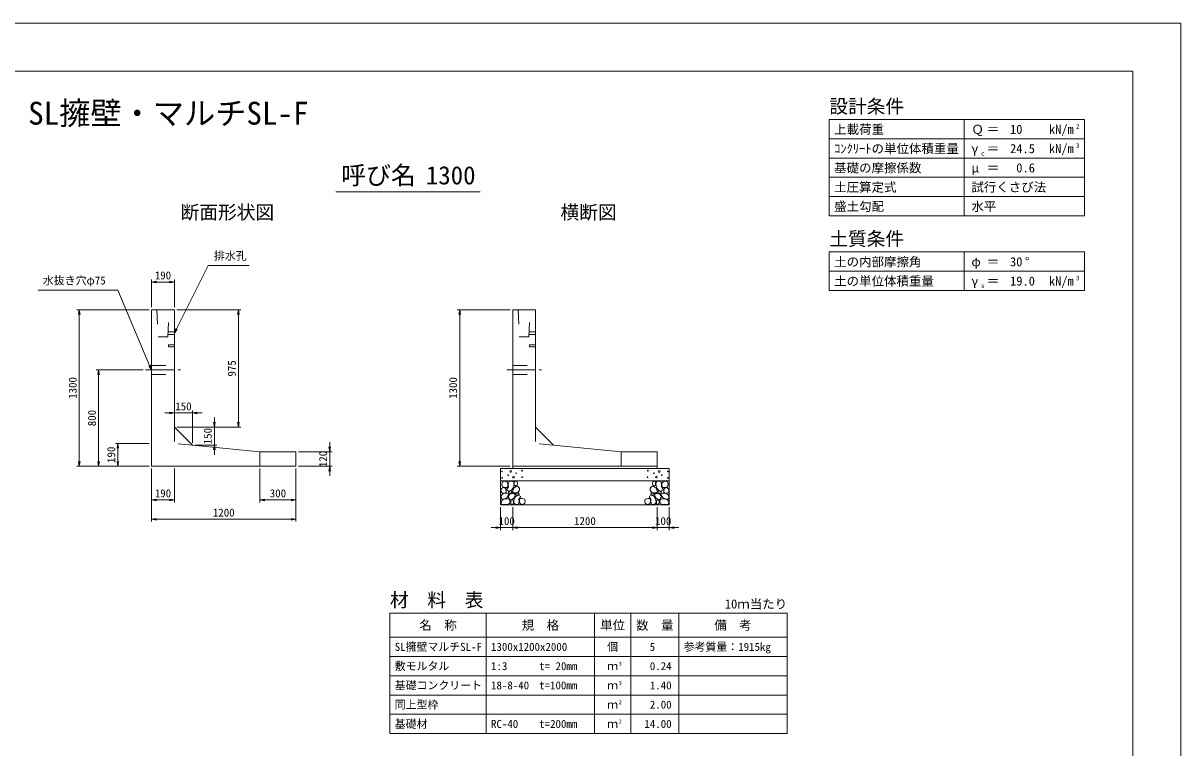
# Model space of a CAD drawing. Units: millimetres at full size, sheet at 1:20. Extents: x 95510 to 112330, y -109759 to -97879.
# Drawn here: x 102714 to 112330, y -103898 to -97879 of the extents above; entities that cross this region are included whole.
import ezdxf
from ezdxf.enums import TextEntityAlignment as Align

# ---------------------------------------------------------------- set-up
doc = ezdxf.new("R2010")
doc.units = ezdxf.units.MM
doc.header["$LTSCALE"] = 20
doc.linetypes.add('CHAIN', pattern=[18.5, 12, -1.5, 3.5, -1.5])
doc.linetypes.add('DASHED_SPACED', pattern=[12, 6, -6])
for name, color, linetype, lineweight in [('D-BMK', 2, 'CHAIN', 13), ('D-DCR-HCHn', 4, 'Continuous', 9), ('D-MTR-FRAM', 7, 'Continuous', 13), ('D-MTR-LINE', 7, 'Continuous', 13), ('D-STR-DIM', 7, 'Continuous', 9), ('D-STR-STRn', 1, 'Continuous', 13), ('D-STR-TXT', 7, 'Continuous', 9), ('D-TTL', 2, 'Continuous', 13), ('D-TTL-FRAM', 2, 'Continuous', 13), ('D-TTL-LINE', 7, 'Continuous', 18), ('D-TTL-TXT', 7, 'Continuous', 13)]:
    doc.layers.add(name, color=color, linetype=linetype, lineweight=lineweight)
doc.layers.add('D-MTR', color=7, linetype='Continuous')
doc.layers.add('D-MTR-TXT', color=7, linetype='Continuous')
doc.styles.add('ＭＳ ゴシック', font='')
doc.styles.get('ＭＳ ゴシック').set_extended_font_data('MS Gothic')

# ---------------------------------------------------------------- blocks, each defined once
blk = doc.blocks.new('open_arrow')
at = {"color": 0, "linetype": 'Continuous', "lineweight": -2}
blk.add_lwpolyline([(7.5, 1.25), (0, 0), (7.5, -1.25)], dxfattribs=at)

msp = doc.modelspace()

# ---------------------------------------------------------------- linework, layer by layer
at = {"layer": 'D-BMK'}
for p, q in [((103730.11, -100758.73), (104020.11, -100758.73)), ((106730.11, -100758.73), (107020.11, -100758.73))]:
    msp.add_line(p, q, dxfattribs=at)
at = {"layer": 'D-DCR-HCHn'}
for points in [[(106687.39, -101744.92), (106680.46, -101765.72), (106689.7, -101779.59), (106712.82, -101781.9), (106728.6, -101775.13), (106722.06, -101758.79), (106726.69, -101749.54), (106717.44, -101740.3), (106703.57, -101735.67)], [(106731.31, -101687.13), (106710.51, -101682.51), (106692.01, -101691.76), (106689.7, -101712.56), (106694.33, -101728.74), (106717.44, -101735.67), (106733.62, -101735.67), (106740.55, -101724.12), (106740.55, -101698.69)], [(106749.8, -101684.82), (106742.87, -101705.62), (106745.18, -101728.74), (106729, -101754.17), (106749.8, -101765.72), (106772.91, -101754.17), (106786.78, -101735.67), (106791.41, -101705.62), (106786.78, -101689.44), (106772.91, -101682.51)], [(106789.09, -101740.3), (106777.54, -101768.03), (106786.78, -101779.59), (106814.52, -101779.59), (106826.08, -101774.97), (106837.64, -101758.79), (106837.64, -101744.92), (106826.08, -101726.43), (106812.21, -101724.12)], [(106793.72, -101689.44), (106793.72, -101717.18), (106805.27, -101724.12), (106816.83, -101717.18), (106819.14, -101701), (106816.83, -101687.13), (106800.65, -101682.51)], [(107971.13, -101740.3), (107982.68, -101768.03), (107973.44, -101779.59), (107945.7, -101779.59), (107934.14, -101774.97), (107922.58, -101758.79), (107922.58, -101744.92), (107934.14, -101726.43), (107948.01, -101724.12)], [(107966.5, -101689.44), (107966.5, -101717.18), (107954.95, -101724.12), (107943.39, -101717.18), (107941.08, -101701), (107943.39, -101687.13), (107959.57, -101682.51)], [(108010.42, -101684.82), (108017.35, -101705.62), (108015.04, -101728.74), (108031.22, -101754.17), (108010.42, -101765.72), (107987.31, -101754.17), (107973.44, -101735.67), (107968.81, -101705.62), (107973.44, -101689.44), (107987.31, -101682.51)], [(108028.91, -101687.13), (108049.71, -101682.51), (108068.21, -101691.76), (108070.52, -101712.56), (108065.9, -101728.74), (108042.78, -101735.67), (108026.6, -101735.67), (108019.67, -101724.12), (108019.67, -101698.69)], [(108072.83, -101744.92), (108079.76, -101765.72), (108070.52, -101779.59), (108047.4, -101781.9), (108031.62, -101775.13), (108038.16, -101758.79), (108033.53, -101749.54), (108042.78, -101740.3), (108056.65, -101735.67)], [(106731.27, -101821.72), (106748.39, -101796.04), (106746.25, -101789.62), (106722.7, -101783.19), (106701.3, -101785.33), (106686.32, -101798.18), (106684.18, -101813.16), (106686.32, -101828.14), (106703.44, -101832.42)], [(106739.83, -101875.22), (106754.81, -101868.8), (106759.09, -101847.4), (106750.53, -101832.42), (106735.55, -101828.14), (106716.28, -101830.28), (106694.88, -101838.84), (106684.18, -101851.68), (106684.18, -101866.66), (106690.6, -101875.22), (106716.28, -101873.08)], [(106754.42, -101765.72), (106742.87, -101774.97), (106747.49, -101781.9), (106763.67, -101781.9), (106770.6, -101779.59), (106775.23, -101770.35), (106768.29, -101763.41)], [(106791.19, -101821.72), (106801.89, -101796.04), (106793.33, -101785.33), (106767.65, -101785.33), (106756.95, -101789.62), (106746.25, -101804.6), (106746.25, -101817.44), (106756.95, -101834.56), (106769.79, -101836.7)], [(106786.91, -101868.8), (106786.91, -101843.12), (106776.21, -101836.7), (106765.51, -101843.12), (106763.37, -101858.1), (106765.51, -101870.94), (106780.49, -101875.22)], [(106827.58, -101873.08), (106834, -101853.82), (106831.86, -101832.42), (106846.84, -101808.88), (106827.58, -101798.18), (106806.17, -101808.88), (106793.33, -101826), (106789.05, -101853.82), (106793.33, -101868.8), (106806.17, -101875.22)], [(106823.3, -101798.18), (106834, -101789.62), (106829.72, -101783.19), (106814.73, -101783.19), (106808.31, -101785.33), (106804.03, -101793.9), (106810.45, -101800.32)], [(106844.7, -101870.94), (106863.96, -101875.22), (106881.08, -101866.66), (106883.22, -101847.4), (106878.94, -101832.42), (106857.54, -101826), (106842.56, -101826), (106836.14, -101836.7), (106836.14, -101860.24)], [(107915.52, -101870.94), (107896.26, -101875.22), (107879.14, -101866.66), (107877, -101847.4), (107881.28, -101832.42), (107902.68, -101826), (107917.66, -101826), (107924.08, -101836.7), (107924.08, -101860.24)], [(107932.64, -101873.08), (107926.22, -101853.82), (107928.36, -101832.42), (107913.38, -101808.88), (107932.64, -101798.18), (107954.05, -101808.88), (107966.89, -101826), (107971.17, -101853.82), (107966.89, -101868.8), (107954.05, -101875.22)], [(107936.92, -101798.18), (107926.22, -101789.62), (107930.5, -101783.19), (107945.49, -101783.19), (107951.91, -101785.33), (107956.19, -101793.9), (107949.77, -101800.32)], [(107969.03, -101821.72), (107958.33, -101796.04), (107966.89, -101785.33), (107992.57, -101785.33), (108003.27, -101789.62), (108013.97, -101804.6), (108013.97, -101817.44), (108003.27, -101834.56), (107990.43, -101836.7)], [(107973.31, -101868.8), (107973.31, -101843.12), (107984.01, -101836.7), (107994.71, -101843.12), (107996.85, -101858.1), (107994.71, -101870.94), (107979.73, -101875.22)], [(108005.8, -101765.72), (108017.35, -101774.97), (108012.73, -101781.9), (107996.55, -101781.9), (107989.62, -101779.59), (107984.99, -101770.35), (107991.93, -101763.41)], [(108020.39, -101875.22), (108005.41, -101868.8), (108001.13, -101847.4), (108009.69, -101832.42), (108024.67, -101828.14), (108043.94, -101830.28), (108065.34, -101838.84), (108076.04, -101851.68), (108076.04, -101866.66), (108069.62, -101875.22), (108043.94, -101873.08)], [(108028.96, -101821.72), (108011.83, -101796.04), (108013.97, -101789.62), (108037.52, -101783.19), (108058.92, -101785.33), (108073.9, -101798.18), (108076.04, -101813.16), (108073.9, -101828.14), (108056.78, -101832.42)]]:
    msp.add_lwpolyline(points, close=True, dxfattribs=at)
for centre, radius in [((106690.84, -101601.3), 3), ((106742.4, -101632.97), 3), ((106763.45, -101601.3), 7.5), ((106786.77, -101648.76), 7.5), ((106807.82, -101617.09), 3), ((106858.24, -101595.25), 3), ((107901.98, -101595.25), 3), ((107952.4, -101617.09), 3), ((107973.45, -101648.76), 7.5), ((107996.77, -101601.3), 7.5), ((108017.82, -101632.97), 3), ((108069.38, -101601.3), 3), ((106691.98, -101654.81), 3), ((106859.38, -101648.76), 3), ((107900.84, -101648.76), 3), ((108068.24, -101654.81), 3)]:
    msp.add_circle(centre, radius, dxfattribs=at)
at = {"layer": 'D-MTR-FRAM'}
for p, q in [((105760.11, -102778.73), (109060.11, -102778.73)), ((105760.11, -102778.73), (105760.11, -103778.73)), ((109060.11, -102778.73), (109060.11, -103778.73)), ((105760.11, -103778.73), (109060.11, -103778.73))]:
    msp.add_line(p, q, dxfattribs=at)
at = {"layer": 'D-MTR-LINE'}
for p, q in [((106560.11, -102778.73), (106560.11, -103778.73)), ((107460.11, -102778.73), (107460.11, -103778.73)), ((107760.11, -102778.73), (107760.11, -103778.73)), ((108160.11, -102778.73), (108160.11, -103778.73)), ((105760.11, -102978.73), (109060.11, -102978.73)), ((105760.11, -103138.73), (109060.11, -103138.73)), ((105760.11, -103298.73), (109060.11, -103298.73)), ((105760.11, -103458.73), (109060.11, -103458.73)), ((105760.11, -103618.73), (109060.11, -103618.73))]:
    msp.add_line(p, q, dxfattribs=at)
at = {"layer": 'D-STR-DIM'}
for p, q in [((103780.11, -100238.73), (103780.11, -100008.73)), ((103970.11, -100238.73), (103970.11, -100008.73)), ((103780.11, -100028.73), (103970.11, -100028.73)), ((103760.11, -100258.73), (103160.11, -100258.73)), ((103180.11, -101558.73), (103180.11, -100258.73)), ((103990.11, -100258.73), (104521.79, -100258.73)), ((104501.79, -101233.52), (104501.79, -100258.73)), ((106760.11, -100258.73), (106320.11, -100258.73)), ((106340.11, -101558.73), (106340.11, -100258.73)), ((103710.11, -100758.73), (103320.11, -100758.73)), ((103340.11, -101558.73), (103340.11, -100758.73)), ((103890.11, -101116.1), (104200.11, -101116.1)), ((103970.11, -101213.52), (103970.11, -101096.1)), ((104120.11, -101363.52), (104120.11, -101096.1)), ((104301.79, -101463.52), (104301.79, -101153.52)), ((103990.11, -101233.52), (104321.79, -101233.52)), ((103990.11, -101233.52), (104521.79, -101233.52)), ((103760.11, -101368.73), (103480.11, -101368.73)), ((103500.11, -101558.73), (103500.11, -101368.73)), ((104140.11, -101383.52), (104321.79, -101383.52)), ((105000.11, -101438.73), (105280.11, -101438.73)), ((105260.11, -101358.73), (105260.11, -101638.73)), ((103760.11, -101558.73), (103160.11, -101558.73)), ((103760.11, -101558.73), (103320.11, -101558.73)), ((103760.11, -101558.73), (103480.11, -101558.73)), ((103780.11, -101578.73), (103780.11, -102018.73)), ((103780.11, -101578.73), (103780.11, -101858.73)), ((103970.11, -101578.73), (103970.11, -101858.73)), ((104680.11, -101578.73), (104680.11, -101858.73)), ((104980.11, -101578.73), (104980.11, -102018.73)), ((104980.11, -101578.73), (104980.11, -101858.73)), ((105000.11, -101558.73), (105280.11, -101558.73)), ((106760.11, -101558.73), (106320.11, -101558.73)), ((103780.11, -101838.73), (103970.11, -101838.73)), ((104680.11, -101838.73), (104980.11, -101838.73)), ((106680.11, -101898.73), (106680.11, -102088.73)), ((106780.11, -101898.73), (106780.11, -102088.73)), ((106780.11, -101898.73), (106780.11, -102088.73)), ((107980.11, -101898.73), (107980.11, -102088.73)), ((107980.11, -101898.73), (107980.11, -102088.73)), ((108080.11, -101898.73), (108080.11, -102088.73)), ((104980.11, -101998.73), (103780.11, -101998.73)), ((106860.11, -102068.73), (106600.11, -102068.73)), ((106780.11, -102068.73), (107980.11, -102068.73)), ((107900.11, -102068.73), (108160.11, -102068.73))]:
    msp.add_line(p, q, dxfattribs=at)
at = {"layer": 'D-STR-STRn'}
for p, q in [((103780.11, -101558.73), (103780.11, -100258.73)), ((103780.11, -100258.73), (103970.11, -100258.73)), ((103970.11, -100258.73), (103970.11, -101233.52)), ((106780.11, -101558.73), (106780.11, -100258.73)), ((106780.11, -100258.73), (106970.11, -100258.73)), ((106970.11, -100258.73), (106970.11, -101233.52)), ((104120.11, -101383.52), (103970.11, -101233.52)), ((107120.11, -101383.52), (106970.11, -101233.52)), ((104120.11, -101383.52), (104680.11, -101438.73)), ((104680.11, -101438.73), (104980.11, -101438.73)), ((104680.11, -101558.73), (104680.11, -101438.73)), ((104980.11, -101438.73), (104980.11, -101558.73)), ((107120.11, -101383.52), (107680.11, -101438.73)), ((107680.11, -101438.73), (107980.11, -101438.73)), ((107680.11, -101558.73), (107680.11, -101438.73)), ((107980.11, -101438.73), (107980.11, -101558.73)), ((104980.11, -101558.73), (103780.11, -101558.73)), ((106680.11, -101878.73), (106680.11, -101578.73)), ((106680.11, -101578.73), (108080.11, -101578.73)), ((106780.11, -101558.73), (106780.11, -101578.73)), ((107980.11, -101558.73), (106780.11, -101558.73)), ((107980.11, -101558.73), (107980.11, -101578.73)), ((108080.11, -101578.73), (108080.11, -101878.73)), ((106680.11, -101678.73), (108080.11, -101678.73)), ((106680.11, -101878.73), (108080.11, -101878.73))]:
    msp.add_line(p, q, dxfattribs=at)
at = {"layer": 'D-STR-STRn', "linetype": 'DASHED_SPACED'}
for p, q in [((103825.11, -100258.73), (103835.11, -100483.73)), ((103915.11, -100483.73), (103925.11, -100258.73)), ((106825.11, -100258.73), (106835.11, -100483.73)), ((106915.11, -100483.73), (106925.11, -100258.73)), ((103835.11, -100483.73), (103915.11, -100483.73)), ((103916, -100463.73), (103970.11, -100463.73)), ((103916.89, -100443.73), (103970.11, -100443.73)), ((106835.11, -100483.73), (106915.11, -100483.73)), ((106916, -100463.73), (106970.11, -100463.73)), ((106916.89, -100443.73), (106970.11, -100443.73)), ((103780.11, -100721.23), (103970.11, -100721.23)), ((106780.11, -100721.23), (106970.11, -100721.23)), ((103780.11, -100796.23), (103970.11, -100796.23)), ((106780.11, -100796.23), (106970.11, -100796.23))]:
    msp.add_line(p, q, dxfattribs=at)
at = {"layer": 'D-STR-STRn', "color": 2, "linetype": 'DASHED_SPACED'}
for p, q in [((103970.11, -101233.52), (103970.11, -101368.73)), ((106970.11, -101233.52), (106970.11, -101368.73)), ((104120.11, -101383.52), (103970.11, -101368.73)), ((107120.11, -101383.52), (106970.11, -101368.73))]:
    msp.add_line(p, q, dxfattribs=at)
at = {"layer": 'D-STR-STRn', "linetype": 'DASHED_SPACED'}
for points in [[(103970.11, -100549.23), (103920.11, -100549.23), (103920.11, -100568.23), (103970.11, -100568.23)], [(106970.11, -100549.23), (106920.11, -100549.23), (106920.11, -100568.23), (106970.11, -100568.23)]]:
    msp.add_lwpolyline(points, dxfattribs=at)
at = {"layer": 'D-STR-TXT'}
for p, q in [((104250.11, -99891.51), (104592.29, -99891.51)), ((103500.11, -100096.51), (102837.93, -100096.51))]:
    msp.add_line(p, q, dxfattribs=at)
for points in [[(103970.11, -100453.73), (103987.94, -100417.92), (104250.11, -99891.51)], [(103780.11, -100758.73), (103764.53, -100721.89), (103500.11, -100096.51)]]:
    msp.add_lwpolyline(points, dxfattribs=at)
at = {"layer": 'D-TTL'}
for points in [[(95510.11, -109758.73), (112330.11, -109758.73), (112330.11, -97878.73), (95510.11, -97878.73)], [(95910.11, -109358.73), (111930.11, -109358.73), (111930.11, -98278.73), (95910.11, -98278.73)]]:
    msp.add_lwpolyline(points, close=True, dxfattribs=at)
at = {"layer": 'D-TTL-FRAM'}
for p, q in [((111530.11, -98678.73), (109410.11, -98678.73)), ((109410.11, -98678.73), (109410.11, -99478.73)), ((111530.11, -98678.73), (111530.11, -99478.73)), ((111530.11, -99478.73), (109410.11, -99478.73)), ((111530.11, -99778.73), (109410.11, -99778.73)), ((109410.11, -99778.73), (109410.11, -100098.73)), ((111530.11, -99778.73), (111530.11, -100098.73)), ((111530.11, -100098.73), (109410.11, -100098.73))]:
    msp.add_line(p, q, dxfattribs=at)
at = {"layer": 'D-TTL-LINE'}
for p, q in [((110530.11, -98678.73), (110530.11, -99478.73)), ((111530.11, -98838.73), (109410.11, -98838.73)), ((111530.11, -98998.73), (109410.11, -98998.73)), ((111530.11, -99158.73), (109410.11, -99158.73)), ((111530.11, -99318.73), (109410.11, -99318.73)), ((110530.11, -99778.73), (110530.11, -100098.73)), ((111530.11, -99938.73), (109410.11, -99938.73))]:
    msp.add_line(p, q, dxfattribs=at)
at = {"layer": 'D-TTL-TXT'}
msp.add_line((105310.11, -99278.73), (106510.11, -99278.73), dxfattribs=at)

# ---------------------------------------------------------------- block references
at = {"layer": 'D-STR-DIM', "xscale": 5.33, "yscale": 5.33}
for p in [(103780.11, -100028.73), (104120.11, -101116.1), (103780.11, -101838.73), (104680.11, -101838.73), (103780.11, -101998.73), (106780.11, -102068.73), (106780.11, -102068.73), (108080.11, -102068.73)]:
    msp.add_blockref('open_arrow', p, dxfattribs=at)
for p, rotation in [((103970.11, -100028.73), 180), ((103180.11, -100258.73), 270), ((104501.79, -100258.73), 270), ((106340.11, -100258.73), 270), ((103340.11, -100758.73), 270), ((103970.11, -101116.1), 180), ((104301.79, -101233.52), 90), ((104501.79, -101233.52), 90), ((103500.11, -101368.73), 270), ((104301.79, -101383.52), 270), ((105260.11, -101438.73), 90), ((103180.11, -101558.73), 90), ((103340.11, -101558.73), 90), ((103500.11, -101558.73), 90), ((106340.11, -101558.73), 90), ((105260.11, -101558.73), 270), ((103970.11, -101838.73), 180), ((104980.11, -101838.73), 180), ((104980.11, -101998.73), 180), ((106680.11, -102068.73), 180), ((107980.11, -102068.73), 180), ((107980.11, -102068.73), 180)]:
    msp.add_blockref('open_arrow', p, dxfattribs=dict(at, rotation=rotation))
at = {"layer": 'D-STR-TXT', "xscale": 5.33, "yscale": 5.33}
for p, rotation in [((103970.11, -100453.73), 63.5), ((103780.11, -100758.73), 112.9)]:
    msp.add_blockref('open_arrow', p, dxfattribs=dict(at, rotation=rotation))

# ---------------------------------------------------------------- texts
at = {"layer": 'D-MTR', "style": 'ＭＳ ゴシック'}
msp.add_text('材\u3000料\u3000表', height=113.9, dxfattribs=at).set_placement((105760.11, -102760.58), align=Align.BOTTOM_LEFT)
msp.add_text('10ｍ当たり', height=75.95, dxfattribs=at).set_placement((109060.11, -102763.29), align=Align.BOTTOM_RIGHT)
at = {"layer": 'D-MTR-TXT', "style": 'ＭＳ ゴシック'}
for s, height, p in [('名\u3000称', 75.95, (106160.11, -102878.73)), ('規\u3000格', 75.95, (107010.11, -102878.73)), ('単位', 75.95, (107610.11, -102878.73)), ('数\u3000量', 75.95, (107960.11, -102878.73)), ('備\u3000考', 75.95, (108610.11, -102878.73)), ('個', 66.46, (107610.11, -103058.73)), ('ｍ', 66.46, (107610.11, -103218.73)), ('ｍ', 66.46, (107610.11, -103378.73)), ('ｍ', 66.46, (107610.11, -103538.73)), ('ｍ', 66.46, (107610.11, -103698.73))]:
    msp.add_text(s, height=height, dxfattribs=at).set_placement(p, align=Align.MIDDLE_CENTER)
for s, p in [('SL擁壁マルチSL-F', (105800.11, -103058.73)), ('1300x1200x2000', (106600.11, -103058.73)), ('参考質量：1915kg', (108200.11, -103058.73)), ('敷モルタル', (105800.11, -103218.73)), ('1:3', (106600.11, -103218.73)), ('t= 20mm', (107000.11, -103218.73)), ('基礎コンクリート', (105800.11, -103378.73)), ('18-8-40', (106600.11, -103378.73)), ('t=100mm', (107000.11, -103378.73)), ('同上型枠', (105800.11, -103538.73)), ('基礎材', (105800.11, -103698.73)), ('RC-40', (106600.11, -103698.73)), ('t=200mm', (107000.11, -103698.73))]:
    msp.add_text(s, height=66.46, dxfattribs=at).set_placement(p, align=Align.MIDDLE_LEFT)
for s, p in [('5', (107963.66, -103058.73)), ('0.24', (108100.11, -103218.73)), ('1.40', (108100.11, -103378.73)), ('2.00', (108100.11, -103538.73)), ('14.00', (108100.11, -103698.73))]:
    msp.add_text(s, height=66.46, dxfattribs=at).set_placement(p, align=Align.MIDDLE_RIGHT)
for s, p in [('3', (107660.11, -103225.1)), ('3', (107660.11, -103385.1)), ('2', (107660.11, -103545.1)), ('2', (107660.11, -103705.1))]:
    msp.add_text(s, height=33.23, dxfattribs=at).set_placement(p, align=Align.BOTTOM_LEFT)
at = {"layer": 'D-STR-DIM', "style": 'ＭＳ ゴシック'}
for s, p in [('190', (103875.11, -99973.73)), ('150', (104045.11, -101061.1)), ('190', (103875.11, -101783.73)), ('300', (104830.11, -101783.73)), ('1200', (104380.11, -101943.73)), ('100', (106730.11, -102013.73)), ('1200', (107380.11, -102013.73)), ('100', (108030.11, -102013.73))]:
    msp.add_text(s, height=66.46, dxfattribs=at).set_placement(p, align=Align.MIDDLE_CENTER)
for s, p in [('975', (104446.79, -100746.12)), ('1300', (103125.11, -100908.73)), ('1300', (106285.11, -100908.73)), ('800', (103285.11, -101158.73)), ('150', (104246.79, -101308.52)), ('190', (103445.11, -101463.73)), ('120', (105205.11, -101498.73))]:
    msp.add_text(s, height=66.46, rotation=90, dxfattribs=at).set_placement(p, align=Align.MIDDLE_CENTER)
at = {"layer": 'D-STR-TXT', "style": 'ＭＳ ゴシック'}
for s, p in [('排水孔', (104298.83, -99864.26)), ('水抜き穴φ75', (102877.51, -100069.26))]:
    msp.add_text(s, height=66.46, dxfattribs=at).set_placement(p, align=Align.BOTTOM_LEFT)
at = {"layer": 'D-TTL-TXT', "style": 'ＭＳ ゴシック'}
for s, height, p in [('SL擁壁・マルチSL-F', 189.9, (103920.11, -98778.73)), ('呼び名', 151.9, (105665.11, -99263.73)), ('1300', 151.9, (106265.11, -99263.73)), ('断面形状図', 113.9, (104410.11, -99540.58)), ('横断図', 113.9, (107410.11, -99540.58))]:
    msp.add_text(s, height=height, dxfattribs=at).set_placement(p, align=Align.BOTTOM_CENTER)
for s, height, p in [('設計条件', 113.9, (109410.11, -98660.58)), ('上載荷重', 75.95, (109450.11, -98821.29)), ('Ｑ', 75.95, (110590.11, -98821.29)), ('＝', 75.95, (110718.11, -98821.29)), ('kN/m', 75.95, (111234.11, -98821.29)), ('2', 37.98, (111458.11, -98766.01)), ('ｺﾝｸﾘｰﾄの単位体積重量', 75.95, (109450.11, -98981.29)), ('γ', 75.95, (110590.11, -98981.29)), ('c', 37.98, (110670.11, -98990.01)), ('＝', 75.95, (110718.11, -98981.29)), ('kN/m', 75.95, (111234.11, -98981.29)), ('3', 37.98, (111458.11, -98926.01)), ('基礎の摩擦係数', 75.95, (109450.11, -99141.29)), ('μ', 75.95, (110590.11, -99141.29)), ('＝', 75.95, (110718.11, -99141.29)), ('土圧算定式', 75.95, (109450.11, -99301.29)), ('試行くさび法', 75.95, (110590.11, -99301.29)), ('盛土勾配', 75.95, (109450.11, -99461.29)), ('水平', 75.95, (110590.11, -99461.29)), ('土質条件', 113.9, (109410.11, -99760.58)), ('土の内部摩擦角', 75.95, (109450.11, -99921.29)), ('φ', 75.95, (110590.11, -99921.29)), ('＝', 75.95, (110718.11, -99921.29)), ('°', 75.95, (111034.11, -99921.29)), ('土の単位体積重量', 75.95, (109450.11, -100081.29)), ('γ', 75.95, (110590.11, -100081.29)), ('＝', 75.95, (110718.11, -100081.29)), ('kN/m', 75.95, (111234.11, -100081.29)), ('3', 37.98, (111458.11, -100026.01)), ('s', 37.98, (110670.11, -100090.01))]:
    msp.add_text(s, height=height, dxfattribs=at).set_placement(p, align=Align.BOTTOM_LEFT)
for s, p in [('10', (111014.11, -98821.29)), ('24.5', (111118.11, -98981.29)), ('0.6', (111118.11, -99141.29)), ('30', (111014.11, -99921.29)), ('19.0', (111118.11, -100081.29))]:
    msp.add_text(s, height=75.95, dxfattribs=at).set_placement(p, align=Align.BOTTOM_RIGHT)

doc.saveas('drawing.dxf')
